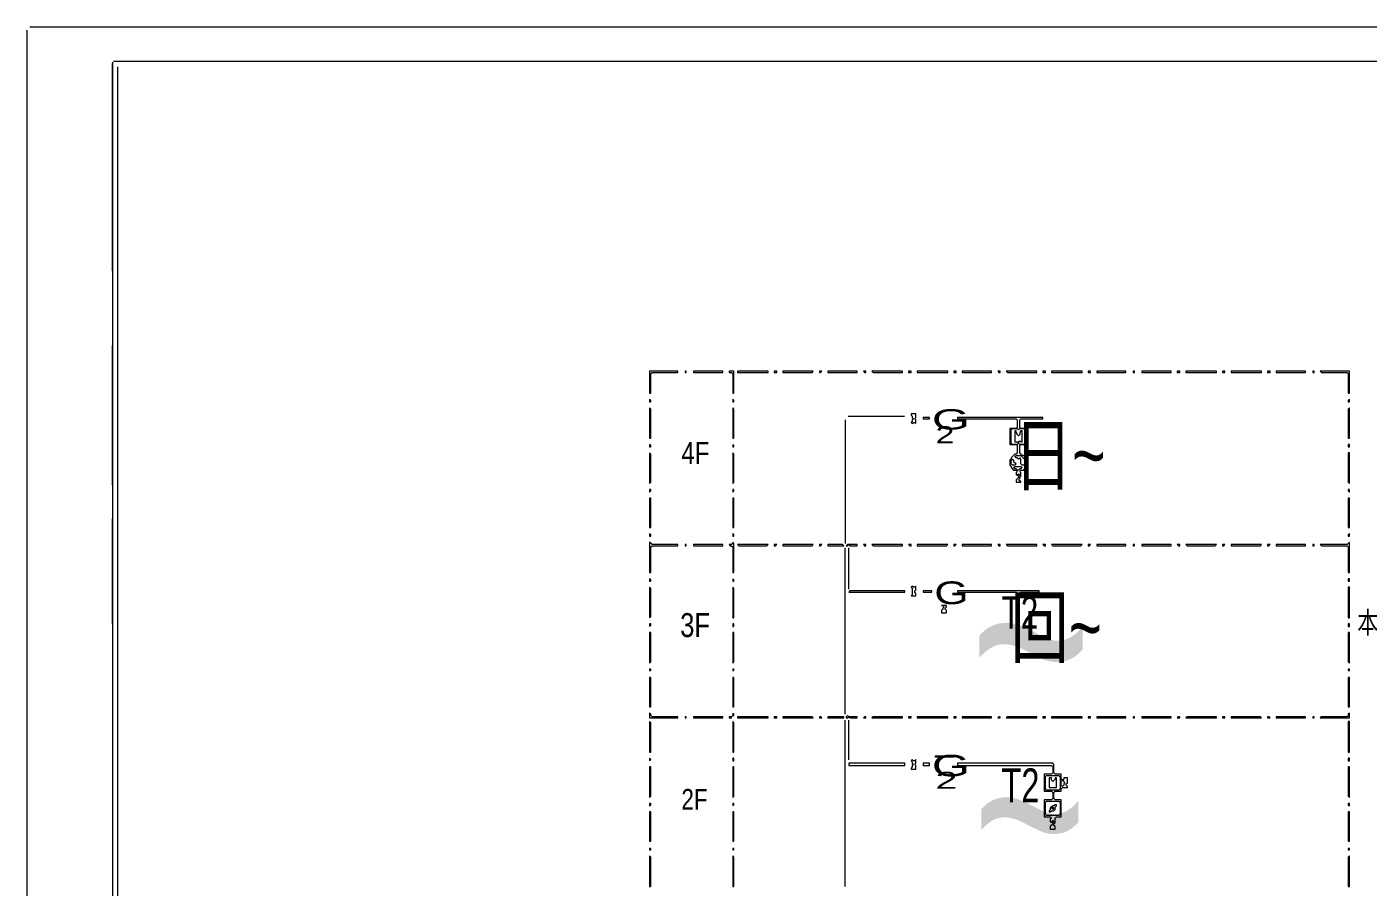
# Model space of a CAD drawing. Extents: x 67 to 2454, y 50 to 1737.
# Drawn here: x 67 to 1165, y 1032 to 1737 of the extents above; entities that cross this region are included whole.
import ezdxf

# ---------------------------------------------------------------- set-up
doc = ezdxf.new("R2010")
doc.units = 0
for name, color, linetype, lineweight in [('OCR_TEXT', 6, 'Continuous', 0), ('TRACE_STRAIGHT', 5, 'Continuous', 0), ('TRACE_TEXT_SYMBOL', 6, 'Continuous', 0)]:
    doc.layers.add(name, color=color, linetype=linetype, lineweight=lineweight)
doc.styles.add('wqy-unicode', font='wqy-unicode.lff')

msp = doc.modelspace()

# ---------------------------------------------------------------- linework, layer by layer
at = {"layer": 'TRACE_STRAIGHT', "color": 5}
for p, q in [((69.4, 1737), (2451.9, 1737)), ((67, 1734.1), (67, 52.9)), ((137, 1707), (137, 1537)), ((137.3, 1707.9), (137.3, 952.9)), ((138.1, 1708.7), (2425.6, 1708.7)), ((141.5, 82.9), (141.5, 1704.1)), ((137, 1476), (137, 1362)), ((739.4, 1418.1), (785.6, 1418.2)), ((737, 1415), (737, 1314)), ((137, 1334), (137, 1248)), ((737, 1174.1), (737.1, 1310.4)), ((739.7, 1310.4), (739.7, 1276.6)), ((737, 1032.9), (737.1, 1169.1)), ((739.7, 1169.1), (739.7, 1136.6))]:
    msp.add_line(p, q, dxfattribs=at)
at = {"layer": 'TRACE_TEXT_SYMBOL', "color": 6}
for points in [[(577, 1455), (577, 1437), (578, 1437), (578, 1453), (579, 1454), (600, 1454), (600, 1455)], [(606, 1455), (606, 1454), (607, 1454), (607, 1455)], [(613, 1455), (613, 1454), (637, 1454), (637, 1455)], [(642, 1455), (642, 1454), (644, 1454), (645, 1453), (645, 1437), (646, 1437), (646, 1455)], [(649, 1455), (649, 1454), (674, 1454), (674, 1455)], [(679, 1455), (679, 1454), (681, 1454), (681, 1455)], [(686, 1455), (686, 1454), (710, 1454), (711, 1455)], [(716, 1455), (716, 1454), (717, 1454), (718, 1455)], [(723, 1455), (723, 1454), (747, 1454), (747, 1455)], [(752, 1455), (753, 1454), (754, 1454), (754, 1455)], [(759, 1455), (760, 1454), (784, 1454), (784, 1455)], [(789, 1455), (789, 1454), (791, 1454), (791, 1455)], [(796, 1455), (796, 1454), (821, 1454), (821, 1455)], [(826, 1455), (826, 1454), (828, 1454), (828, 1455)], [(833, 1455), (833, 1454), (857, 1454), (857, 1455)], [(862, 1455), (863, 1454), (864, 1454), (864, 1455)], [(869, 1455), (870, 1454), (894, 1454), (894, 1455)], [(899, 1455), (899, 1454), (901, 1454), (901, 1455)], [(906, 1455), (906, 1454), (931, 1454), (931, 1455)], [(936, 1455), (936, 1454), (938, 1454), (938, 1455)], [(943, 1455), (943, 1454), (967, 1454), (967, 1455)], [(973, 1455), (973, 1454), (974, 1454), (974, 1455)], [(980, 1455), (980, 1454), (1004, 1454), (1004, 1455)], [(1009, 1455), (1009, 1454), (1011, 1454), (1011, 1455)], [(1016, 1455), (1016, 1454), (1041, 1454), (1041, 1455)], [(1046, 1455), (1046, 1454), (1048, 1454), (1048, 1455)], [(1053, 1455), (1053, 1454), (1078, 1454), (1078, 1455)], [(1083, 1455), (1083, 1454), (1085, 1454), (1085, 1455)], [(1090, 1455), (1090, 1454), (1114, 1454), (1114, 1455)], [(1120, 1455), (1120, 1454), (1121, 1454), (1121, 1455)], [(1126, 1455), (1127, 1454), (1148, 1454), (1149, 1453), (1149, 1437), (1150, 1437), (1150, 1455)], [(577, 1432), (577, 1430), (578, 1430), (578, 1431)], [(645, 1432), (645, 1430), (646, 1430), (646, 1431)], [(1150, 1432), (1149, 1431), (1149, 1430), (1150, 1430)], [(577, 1425), (577, 1400), (578, 1400), (578, 1424)], [(645, 1425), (645, 1400), (646, 1400), (646, 1424)], [(791, 1420), (791, 1419), (792, 1418), (792, 1417), (793, 1416), (792, 1415), (792, 1414), (791, 1413), (792, 1412), (793, 1413), (794, 1413), (795, 1412), (795, 1415), (794, 1416), (795, 1417), (795, 1420)], [(801, 1417), (801, 1416), (806, 1416), (806, 1417)], [(1150, 1425), (1149, 1424), (1149, 1400), (1150, 1400)], [(873, 1407), (874, 1408), (878, 1408), (879, 1407), (880, 1408), (884, 1408), (885, 1407), (885, 1396), (884, 1395), (880, 1395), (879, 1396), (879, 1397), (880, 1398), (881, 1397), (882, 1397), (882, 1406), (881, 1406), (880, 1405), (880, 1403), (879, 1402), (878, 1403), (878, 1404), (877, 1405), (877, 1406), (876, 1406), (876, 1397), (878, 1397), (879, 1396), (878, 1395), (874, 1395), (873, 1396)], [(577, 1395), (577, 1393), (578, 1393), (578, 1394)], [(645, 1395), (645, 1393), (646, 1393), (646, 1394)], [(1149, 1395), (1149, 1393), (1150, 1393), (1150, 1395)], [(577, 1388), (577, 1363), (578, 1364), (578, 1387)], [(645, 1388), (645, 1363), (646, 1364), (646, 1387)], [(876, 1385), (877, 1386), (881, 1386), (884, 1383), (884, 1382), (885, 1381), (885, 1379), (884, 1378), (882, 1378), (881, 1379), (881, 1383), (880, 1384), (879, 1383), (878, 1384), (877, 1384)], [(1149, 1388), (1149, 1364), (1150, 1363), (1150, 1388)], [(873, 1382), (874, 1383), (875, 1382), (875, 1381), (877, 1379), (876, 1378), (874, 1378), (873, 1379)], [(875, 1376), (876, 1377), (881, 1377), (882, 1376), (881, 1375), (880, 1375), (879, 1374), (878, 1374), (877, 1375), (876, 1375)], [(878, 1370), (879, 1371), (880, 1370), (879, 1369)], [(577, 1358), (577, 1356), (578, 1357), (578, 1358)], [(577, 1351), (577, 1327), (578, 1327), (578, 1351)], [(645, 1358), (645, 1356), (646, 1357), (646, 1358)], [(645, 1351), (645, 1327), (646, 1327), (646, 1351)], [(1149, 1358), (1149, 1357), (1150, 1356), (1150, 1358)], [(1149, 1351), (1149, 1327), (1150, 1327), (1150, 1351)], [(577, 1322), (577, 1320), (578, 1320), (578, 1321)], [(645, 1322), (645, 1320), (646, 1320), (646, 1321)], [(1150, 1322), (1149, 1321), (1149, 1320), (1150, 1320)], [(577, 1315), (577, 1290), (578, 1290), (578, 1311), (579, 1312), (600, 1312), (600, 1313), (579, 1313)], [(606, 1313), (606, 1312), (607, 1312), (607, 1313)], [(613, 1313), (613, 1312), (637, 1312), (637, 1313)], [(645, 1315), (645, 1314), (644, 1313), (642, 1313), (643, 1312), (644, 1312), (645, 1311), (645, 1290), (646, 1290), (646, 1314)], [(649, 1313), (650, 1312), (673, 1312), (674, 1313)], [(679, 1313), (679, 1312), (680, 1312), (681, 1313)], [(686, 1313), (686, 1312), (710, 1312), (711, 1313)], [(716, 1313), (716, 1312), (717, 1312), (718, 1313)], [(723, 1313), (723, 1312), (736, 1312), (735, 1313)], [(739, 1313), (738, 1312), (739, 1312), (740, 1313), (741, 1312), (747, 1312), (747, 1313)], [(752, 1313), (753, 1312), (754, 1312), (754, 1313)], [(759, 1313), (760, 1312), (784, 1312), (784, 1313)], [(789, 1313), (790, 1312), (791, 1312), (791, 1313)], [(796, 1313), (796, 1312), (820, 1312), (821, 1313)], [(826, 1313), (826, 1312), (827, 1312), (828, 1313)], [(833, 1313), (833, 1312), (857, 1312), (857, 1313)], [(862, 1313), (863, 1312), (864, 1312), (864, 1313)], [(869, 1313), (870, 1312), (894, 1312), (894, 1313)], [(899, 1313), (900, 1312), (901, 1312), (901, 1313)], [(906, 1313), (907, 1312), (930, 1312), (931, 1313)], [(936, 1313), (936, 1312), (937, 1312), (938, 1313)], [(943, 1313), (943, 1312), (967, 1312), (967, 1313)], [(973, 1313), (973, 1312), (974, 1312), (974, 1313)], [(980, 1313), (980, 1312), (1004, 1312), (1004, 1313)], [(1009, 1313), (1010, 1312), (1011, 1312), (1011, 1313)], [(1016, 1313), (1017, 1312), (1040, 1312), (1041, 1313)], [(1046, 1313), (1046, 1312), (1047, 1312), (1048, 1313)], [(1053, 1313), (1053, 1312), (1077, 1312), (1078, 1313)], [(1083, 1313), (1083, 1312), (1084, 1312), (1085, 1313)], [(1090, 1313), (1090, 1312), (1114, 1312), (1114, 1313)], [(1120, 1313), (1120, 1312), (1121, 1312), (1121, 1313)], [(1150, 1315), (1148, 1313), (1126, 1313), (1127, 1312), (1148, 1312), (1149, 1311), (1149, 1290), (1150, 1290)], [(577, 1285), (577, 1283), (578, 1283), (578, 1284)], [(645, 1285), (645, 1283), (646, 1283), (646, 1284)], [(1149, 1285), (1149, 1283), (1150, 1283), (1150, 1285)], [(577, 1278), (577, 1253), (578, 1254), (578, 1277)], [(645, 1278), (645, 1253), (646, 1253), (646, 1277)], [(741, 1275), (740, 1274), (786, 1274), (786, 1275)], [(792, 1279), (791, 1278), (792, 1277), (792, 1272), (791, 1271), (795, 1271), (795, 1273), (794, 1274), (794, 1275), (795, 1276), (795, 1279), (794, 1278), (793, 1278)], [(801, 1275), (801, 1274), (808, 1274), (808, 1275)], [(829, 1275), (829, 1274), (877, 1274), (878, 1273), (880, 1273), (881, 1274), (896, 1274), (896, 1275)], [(1149, 1278), (1149, 1253), (1150, 1253), (1150, 1278)], [(816, 1263), (817, 1263), (818, 1262), (817, 1261), (817, 1260), (816, 1259), (816, 1257), (820, 1257), (820, 1259), (819, 1260), (819, 1261), (820, 1262), (820, 1263)], [(577, 1248), (577, 1246), (578, 1247), (578, 1248)], [(645, 1248), (645, 1246), (646, 1246), (646, 1248)], [(1149, 1248), (1149, 1246), (1150, 1246), (1150, 1248)], [(577, 1241), (577, 1216), (578, 1217), (578, 1241)], [(645, 1241), (645, 1216), (646, 1217), (646, 1241)], [(1149, 1241), (1149, 1217), (1150, 1216), (1150, 1241)], [(577, 1211), (577, 1210), (578, 1210), (578, 1211)], [(645, 1211), (645, 1210), (646, 1210), (646, 1211)], [(1149, 1211), (1149, 1210), (1150, 1210), (1150, 1211)], [(577, 1204), (577, 1180), (578, 1180), (578, 1204)], [(645, 1204), (645, 1180), (646, 1180), (646, 1204)], [(1149, 1204), (1149, 1180), (1150, 1180), (1150, 1204)], [(577, 1175), (577, 1171), (600, 1171), (600, 1172), (579, 1172), (578, 1173), (578, 1174)], [(577, 1168), (577, 1143), (578, 1143), (578, 1167)], [(606, 1172), (606, 1171), (607, 1171), (607, 1172)], [(613, 1172), (613, 1171), (637, 1171), (637, 1172)], [(645, 1175), (645, 1173), (644, 1172), (642, 1172), (642, 1171), (644, 1171), (644, 1172), (645, 1173), (646, 1173), (646, 1174)], [(645, 1168), (645, 1143), (646, 1143), (646, 1167)], [(649, 1172), (649, 1171), (674, 1171), (674, 1172)], [(679, 1172), (679, 1171), (681, 1171), (681, 1172)], [(686, 1172), (686, 1171), (711, 1171), (710, 1172)], [(716, 1172), (716, 1171), (718, 1171), (717, 1172)], [(723, 1172), (723, 1171), (736, 1171), (736, 1172)], [(739, 1173), (738, 1172), (738, 1171), (739, 1171), (740, 1172), (741, 1171), (747, 1171), (747, 1172), (740, 1172)], [(753, 1172), (752, 1171), (754, 1171), (754, 1172)], [(760, 1172), (759, 1171), (784, 1171), (784, 1172)], [(789, 1172), (789, 1171), (791, 1171), (791, 1172)], [(796, 1172), (796, 1171), (821, 1171), (821, 1172)], [(826, 1172), (826, 1171), (828, 1171), (828, 1172)], [(833, 1172), (833, 1171), (857, 1171), (857, 1172)], [(863, 1172), (862, 1171), (864, 1171), (864, 1172)], [(870, 1172), (869, 1171), (894, 1171), (894, 1172)], [(899, 1172), (899, 1171), (901, 1171), (901, 1172)], [(906, 1172), (906, 1171), (931, 1171), (931, 1172)], [(936, 1172), (936, 1171), (938, 1171), (938, 1172)], [(943, 1172), (943, 1171), (967, 1171), (967, 1172)], [(973, 1172), (973, 1171), (974, 1171), (974, 1172)], [(980, 1172), (980, 1171), (1004, 1171), (1004, 1172)], [(1010, 1172), (1009, 1171), (1011, 1171), (1011, 1172)], [(1017, 1172), (1016, 1171), (1041, 1171), (1041, 1172)], [(1046, 1172), (1046, 1171), (1048, 1171), (1048, 1172)], [(1053, 1172), (1053, 1171), (1078, 1171), (1077, 1172)], [(1083, 1172), (1083, 1171), (1085, 1171), (1084, 1172)], [(1090, 1172), (1090, 1171), (1114, 1171), (1114, 1172)], [(1120, 1172), (1120, 1171), (1121, 1171), (1121, 1172)], [(1150, 1175), (1149, 1174), (1149, 1173), (1148, 1172), (1127, 1172), (1126, 1171), (1150, 1171)], [(1149, 1168), (1149, 1143), (1150, 1143), (1150, 1168)], [(577, 1138), (577, 1136), (578, 1137)], [(645, 1138), (645, 1136), (646, 1136), (646, 1138)], [(740, 1134), (740, 1132), (786, 1132), (786, 1134)], [(792, 1137), (791, 1136), (792, 1135), (792, 1134), (793, 1133), (792, 1132), (792, 1131), (791, 1130), (791, 1129), (795, 1129), (795, 1132), (794, 1133), (795, 1134), (795, 1137), (794, 1136), (793, 1136)], [(801, 1134), (801, 1132), (806, 1132), (806, 1134)], [(811, 1140), (826, 1140), (826, 1139), (811, 1139)], [(829, 1134), (829, 1132), (906, 1132), (907, 1131), (907, 1126), (906, 1125), (900, 1125), (900, 1111), (906, 1111), (907, 1110), (907, 1105), (906, 1104), (900, 1104), (900, 1090), (905, 1090), (906, 1089), (905, 1088), (905, 1086), (906, 1086), (907, 1085), (907, 1084), (905, 1082), (905, 1080), (909, 1080), (909, 1082), (908, 1083), (908, 1084), (909, 1085), (909, 1089), (910, 1090), (914, 1090), (914, 1104), (909, 1104), (908, 1105), (908, 1110), (909, 1111), (914, 1111), (914, 1113), (915, 1114), (919, 1114), (919, 1115), (918, 1116), (918, 1117), (919, 1118), (919, 1122), (916, 1122), (916, 1121), (915, 1120), (914, 1121), (914, 1125), (909, 1125), (908, 1126), (908, 1133), (907, 1134)], [(1149, 1138), (1149, 1136), (1150, 1136), (1150, 1138)], [(577, 1131), (577, 1106), (578, 1107), (578, 1131)], [(645, 1131), (645, 1106), (646, 1107), (646, 1131)], [(901, 1123), (902, 1124), (912, 1124), (913, 1123), (913, 1113), (912, 1112), (902, 1112), (901, 1113)], [(904, 1122), (904, 1114), (910, 1114), (910, 1122), (909, 1122), (909, 1121), (907, 1119), (906, 1120), (906, 1122)], [(1149, 1131), (1149, 1107), (1150, 1106), (1150, 1131)], [(914, 1119), (915, 1120), (917, 1118), (916, 1117), (916, 1116), (915, 1115), (914, 1116)], [(577, 1101), (577, 1099), (578, 1100), (578, 1101)], [(645, 1101), (645, 1099), (646, 1100), (646, 1101)], [(901, 1102), (902, 1103), (912, 1103), (913, 1102), (913, 1092), (912, 1091), (902, 1091), (901, 1092)], [(909, 1100), (908, 1099), (907, 1099), (905, 1097), (905, 1096), (904, 1095), (904, 1094), (905, 1094), (906, 1095), (908, 1095), (909, 1096), (909, 1098), (910, 1099), (910, 1100)], [(1149, 1101), (1149, 1100), (1150, 1099), (1150, 1101)], [(577, 1094), (577, 1070), (578, 1070), (578, 1094)], [(645, 1094), (645, 1070), (646, 1070), (646, 1094)], [(906, 1097), (907, 1098), (908, 1097), (907, 1096)], [(1149, 1094), (1149, 1070), (1150, 1070), (1150, 1094)], [(906, 1086), (907, 1087), (908, 1086), (907, 1085)], [(577, 1064), (577, 1063), (578, 1063), (578, 1064)], [(577, 1058), (577, 1033), (578, 1033), (578, 1057)], [(645, 1064), (645, 1063), (646, 1063), (646, 1064)], [(645, 1058), (645, 1033), (646, 1033), (646, 1057)], [(1149, 1064), (1149, 1063), (1150, 1063), (1150, 1064)], [(1150, 1058), (1149, 1057), (1149, 1033), (1150, 1033)]]:
    msp.add_lwpolyline(points, close=True, dxfattribs=at)
for points in [[(829, 1417), (829, 1416), (877, 1416), (878, 1415), (878, 1409), (877, 1408), (872, 1408), (872, 1395), (877, 1395), (878, 1394), (878, 1388), (877, 1387), (876, 1387), (873, 1384), (873, 1383), (872, 1382), (872, 1378), (873, 1377), (873, 1376), (875, 1374), (877, 1374), (878, 1373), (877, 1372), (877, 1370), (878, 1370), (879, 1369), (879, 1368), (877, 1366), (877, 1364), (881, 1364), (881, 1365), (880, 1365), (879, 1366), (880, 1367), (880, 1368), (881, 1369), (881, 1372), (880, 1373), (881, 1374), (883, 1374), (885, 1376), (885, 1377), (886, 1378), (886, 1382), (885, 1383), (885, 1384), (883, 1386), (882, 1386), (880, 1388), (880, 1394), (881, 1395), (886, 1395), (886, 1396), (887, 1397), (887, 1399), (886, 1400), (886, 1402), (887, 1403), (887, 1405), (886, 1406), (886, 1408), (881, 1408), (880, 1409), (880, 1415)], [(880, 1415), (881, 1416), (899, 1416), (899, 1417), (829, 1417)]]:
    msp.add_lwpolyline(points, dxfattribs=at)

# ---------------------------------------------------------------- texts
at = {"layer": 'OCR_TEXT', "color": 6, "style": 'wqy-unicode'}
for s, height, width, p in [('G', 16.6, 1.808897, (808, 1407.2)), ('2', 13.9, 1.509967, (811, 1396)), ('日~', 48.6, 0.72, (875.2, 1362.1)), ('4F', 17.98, 0.81779, (603, 1379)), ('G', 18.6, 1.456638, (810, 1264.2)), ('T2', 26.73, 0.72, (865.1, 1244)), ('回~', 48.4, 0.72, (872.6, 1221.1)), ('3F', 19.54, 0.799711, (602, 1237.3)), ('~', 177.8, 0.72, (839.2, 1147.1)), ('G', 17.6, 1.708403, (808, 1123.2)), ('2', 13.9, 1.742269, (811, 1113)), ('T2', 27.72, 0.72, (865, 1102)), ('2F', 16.83, 0.816642, (603, 1096)), ('~', 167.1, 0.72, (841.2, 1010.4))]:
    msp.add_text(s, height=height, dxfattribs=dict(at, width=width)).set_placement(p)
at = {"layer": 'OCR_TEXT', "color": 6, "style": 'wqy-unicode', "width": 0.72}
msp.add_text('本工程为扬子江药业集团有限公司-综合仓库改造工程，项目位于泰州市扬子江药业集团有限公司厂区内。', height=17.513, rotation=-0.124, dxfattribs=at).set_placement((1156.3, 1240.4))

doc.saveas('drawing.dxf')
